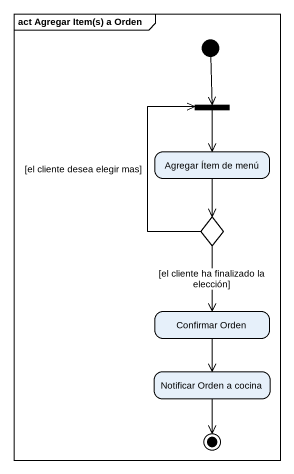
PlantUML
@startuml
mainframe act Agregar Item(s) a Orden
hide empty description
state fork1 <<join>>
state "Agregar Ítem de menú" as Agregar_Ítem_de_menú
state choice1 <<choice>>
state "Confirmar Orden" as Confirmar_Orden
state "Notificar Orden a cocina" as Notificar_Orden_a_cocina
[*] --> fork1
fork1 --> Agregar_Ítem_de_menú
Agregar_Ítem_de_menú --> choice1
choice1 -up-> fork1 : [el cliente desea elegir mas]
choice1 --> Confirmar_Orden : [el cliente ha finalizado la elección]
Confirmar_Orden --> Notificar_Orden_a_cocina
Notificar_Orden_a_cocina --> [*]
@enduml
